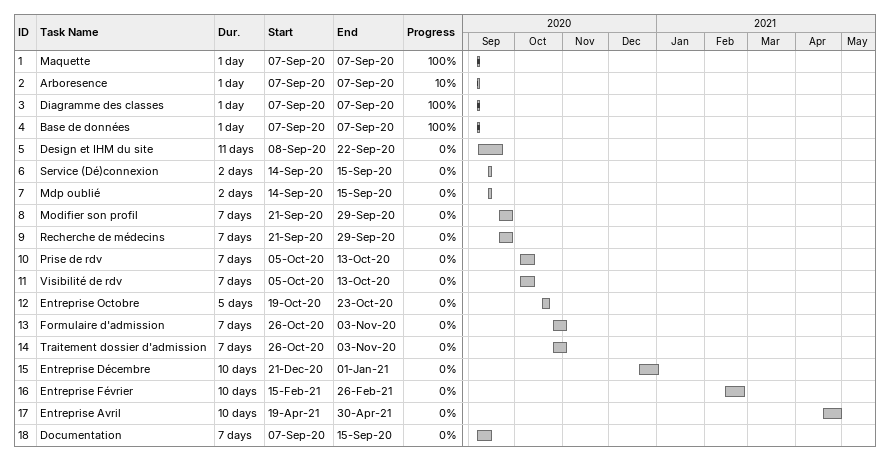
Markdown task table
| ID | Task | Duration | Start | Finish | % complete |
|---|---|---|---|---|---|
| 1 | Maquette | 1d | 2020-09-07 | 2020-09-07 | 100 |
| 2 | Arboresence | 1d | 2020-09-07 | 2020-09-07 | 10 |
| 3 | Diagramme des classes | 1d | 2020-09-07 | 2020-09-07 | 100 |
| 4 | Base de données | 1d | 2020-09-07 | 2020-09-07 | 100 |
| 5 | Design et IHM du site | 11d | 2020-09-08 | 2020-09-22 | 0 |
| 6 | Service (Dé)connexion | 2d | 2020-09-14 | 2020-09-15 | 0 |
| 7 | Mdp oublié | 2d | 2020-09-14 | 2020-09-15 | 0 |
| 8 | Modifier son profil | 7d | 2020-09-21 | 2020-09-29 | 0 |
| 9 | Recherche de médecins | 7d | 2020-09-21 | 2020-09-29 | 0 |
| 10 | Prise de rdv | 7d | 2020-10-05 | 2020-10-13 | 0 |
| 11 | Visibilité de rdv | 7d | 2020-10-05 | 2020-10-13 | 0 |
| 12 | Entreprise Octobre | 5d | 2020-10-19 | 2020-10-23 | 0 |
| 13 | Formulaire d'admission | 7d | 2020-10-26 | 2020-11-03 | 0 |
| 14 | Traitement dossier d'admission | 7d | 2020-10-26 | 2020-11-03 | 0 |
| 15 | Entreprise Décembre | 10d | 2020-12-21 | 2021-01-01 | 0 |
| 16 | Entreprise Février | 10d | 2021-02-15 | 2021-02-26 | 0 |
| 17 | Entreprise Avril | 10d | 2021-04-19 | 2021-04-30 | 0 |
| 18 | Documentation | 7d | 2020-09-07 | 2020-09-15 | 0 |
